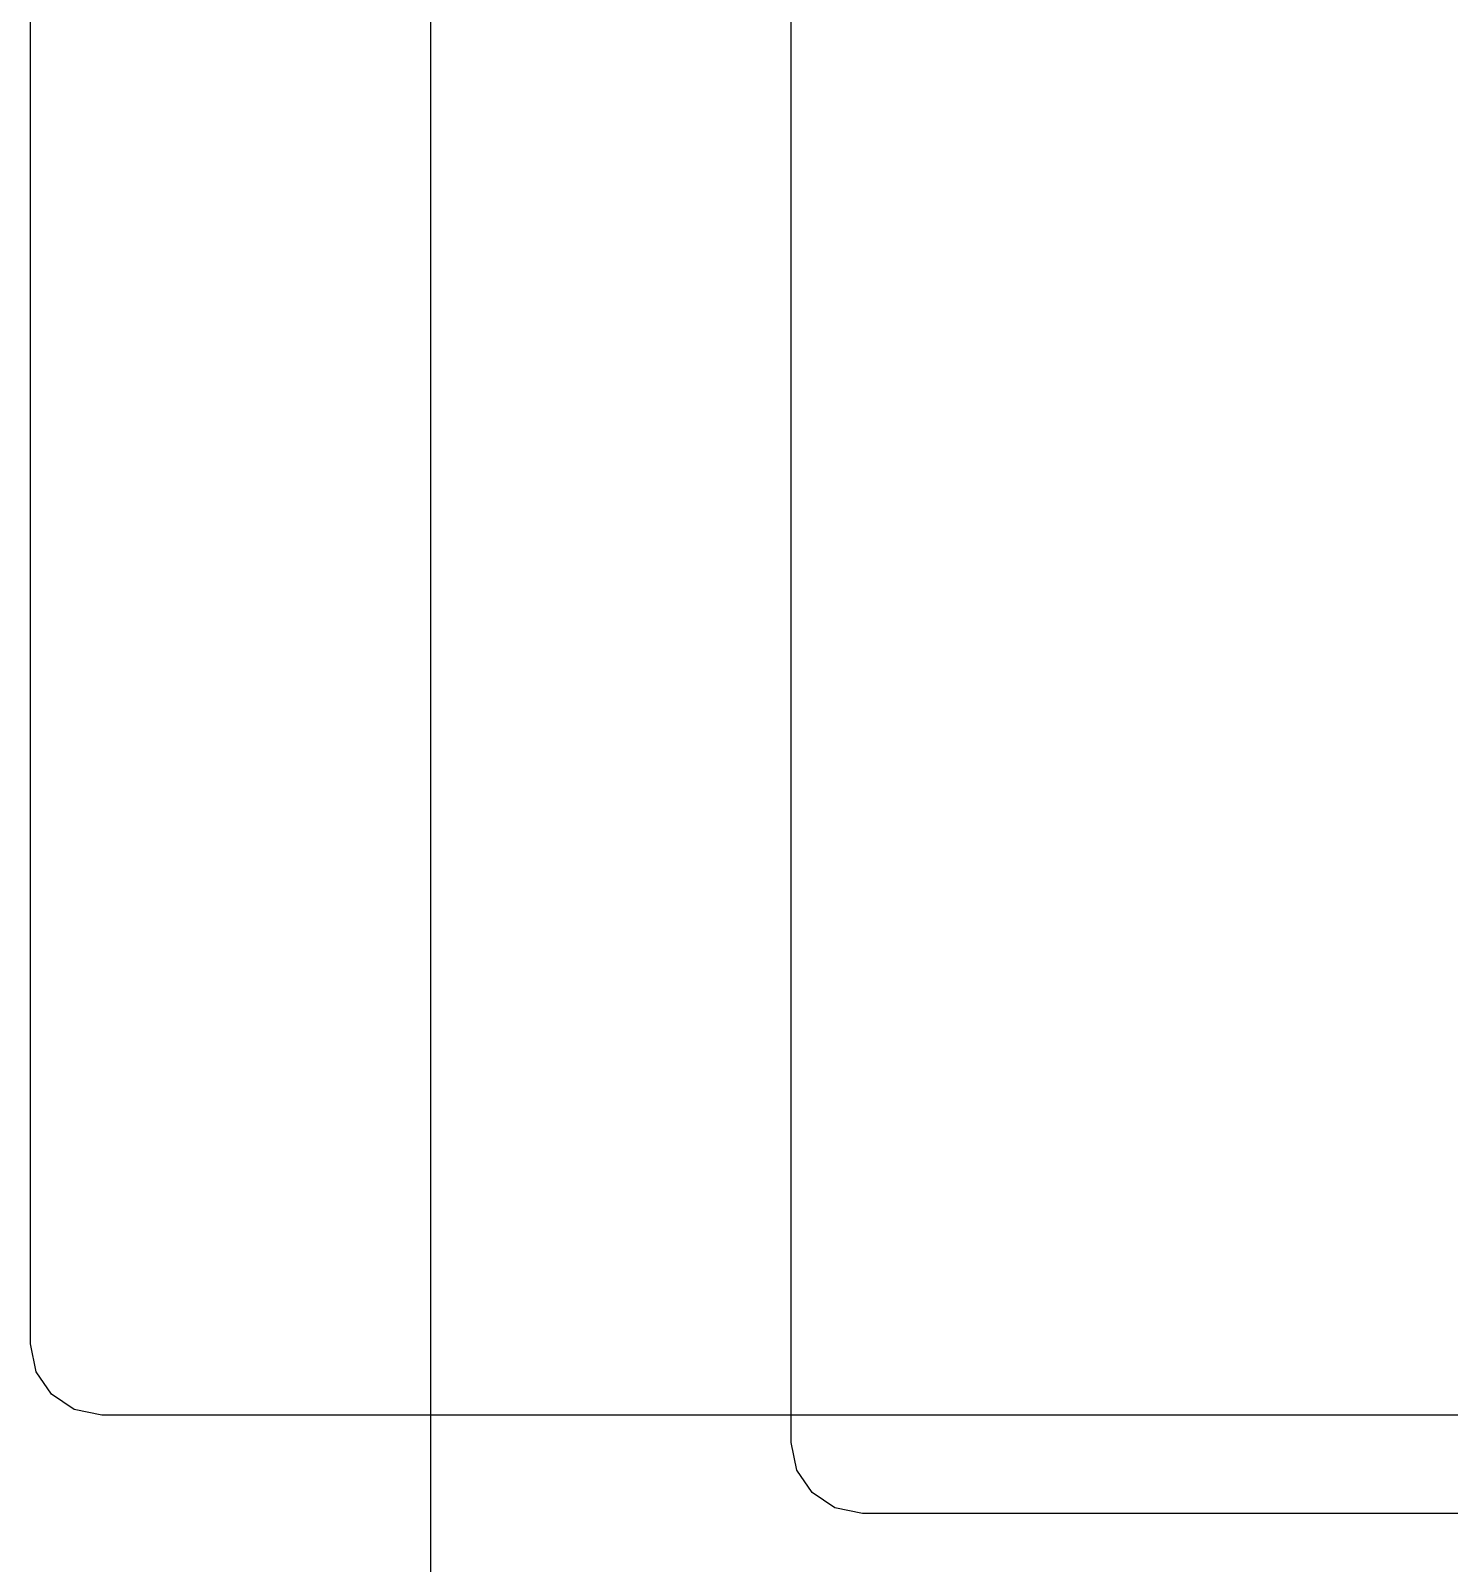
# Model space of a CAD drawing. Extents: x 1 to 47.7, y 0.2 to 35.
# Drawn here: x 21.126 to 22.724, y 13.725 to 15.451 of the extents above; entities that cross this region are included whole.
import ezdxf

# ---------------------------------------------------------------- set-up
doc = ezdxf.new("R2010")
doc.units = 0
doc.header["$MEASUREMENT"] = 0
for name, color, linetype in [('4_1__5U__UP_TO_TWO_IO_BOAR', 7, 'CONTINUOUS'), ('4_2__5U__FRONT_PANEL_W_24_', 7, 'CONTINUOUS'), ('5_1___24__TARGET_LEDS___12', 7, 'CONTINUOUS')]:
    doc.layers.add(name, color=color, linetype=linetype)

msp = doc.modelspace()

# ---------------------------------------------------------------- linework, layer by layer
at = {"layer": '4_1__5U__UP_TO_TWO_IO_BOAR'}
for points in [[(21.5768, 15.5031), (21.5768, 15.4055), (21.5768, 15.3055), (21.5768, 15.2032), (21.5768, 15.0986), (21.5768, 14.9918), (21.5768, 14.8829), (21.5768, 14.7719), (21.5768, 14.6589), (21.5768, 14.544), (21.5768, 14.4273), (21.5768, 14.3087), (21.5768, 14.1884), (21.5768, 14.0665), (21.5768, 13.943), (21.5768, 13.818), (21.5768, 13.6915)], [(22.8172, 13.7814), (22.7031, 13.7814), (22.5952, 13.7814), (22.4943, 13.7814), (22.4014, 13.7814), (22.3177, 13.7814), (22.2441, 13.7814), (22.1816, 13.7814), (22.1312, 13.7814), (22.1109, 13.7814), (22.094, 13.7814), (22.0806, 13.7814), (22.0709, 13.7814), (22.065, 13.7814), (22.063, 13.7814), (22.063, 13.7814), (22.0319, 13.7877), (22.0065, 13.8049), (21.9893, 13.8303), (21.983, 13.8614), (21.983, 13.8634), (21.983, 13.8693), (21.983, 13.879), (21.983, 13.8924), (21.983, 13.9093), (21.983, 13.9296), (21.983, 13.98), (21.983, 14.0425), (21.983, 14.1161), (21.983, 14.1998), (21.983, 14.2927), (21.983, 14.3936), (21.983, 14.5015), (21.983, 14.6156), (21.983, 14.7347), (21.983, 14.984), (21.983, 15.2414), (21.983, 15.4988)]]:
    msp.add_lwpolyline(points, dxfattribs=at)
at = {"layer": '4_2__5U__FRONT_PANEL_W_24_'}
msp.add_lwpolyline([(22.8319, 13.8922), (22.5764, 13.8922), (22.3209, 13.8922), (22.0733, 13.8922), (21.9551, 13.8922), (21.8419, 13.8922), (21.7347, 13.8922), (21.6345, 13.8922), (21.5424, 13.8922), (21.4593, 13.8922), (21.3862, 13.8922), (21.3241, 13.8922), (21.2741, 13.8922), (21.2372, 13.8922), (21.2239, 13.8922), (21.2142, 13.8922), (21.2084, 13.8922), (21.2064, 13.8922), (21.2064, 13.8922), (21.1753, 13.8984), (21.1498, 13.9156), (21.1327, 13.941), (21.1264, 13.9722), (21.1264, 13.9741), (21.1264, 13.98), (21.1264, 13.9897), (21.1264, 14.0029), (21.1264, 14.0399), (21.1264, 14.0899), (21.1264, 14.1519), (21.1264, 14.225), (21.1264, 14.3081), (21.1264, 14.4003), (21.1264, 14.5005), (21.1264, 14.6077), (21.1264, 14.7209), (21.1264, 14.8391), (21.1264, 15.0866), (21.1264, 15.3422), (21.1264, 15.5977)], dxfattribs=at)
at = {"layer": '5_1___24__TARGET_LEDS___12'}
msp.add_lwpolyline([(22.8319, 13.8922), (22.5764, 13.8922), (22.3209, 13.8922), (22.0734, 13.8922), (21.9551, 13.8922), (21.8419, 13.8922), (21.7347, 13.8922), (21.6345, 13.8922), (21.5424, 13.8922), (21.4593, 13.8922), (21.3862, 13.8922), (21.3241, 13.8922), (21.2741, 13.8922), (21.2372, 13.8922), (21.2239, 13.8922), (21.2142, 13.8922), (21.2084, 13.8922), (21.2064, 13.8922), (21.2064, 13.8922), (21.1753, 13.8984), (21.1498, 13.9156), (21.1327, 13.941), (21.1264, 13.9722), (21.1264, 13.9741), (21.1264, 13.98), (21.1264, 13.9897), (21.1264, 14.0029), (21.1264, 14.0399), (21.1264, 14.0899), (21.1264, 14.1519), (21.1264, 14.225), (21.1264, 14.3081), (21.1264, 14.4003), (21.1264, 14.5005), (21.1264, 14.6077), (21.1264, 14.7209), (21.1264, 14.8391), (21.1264, 15.0866), (21.1264, 15.3422), (21.1264, 15.5977)], dxfattribs=at)

doc.saveas('drawing.dxf')
